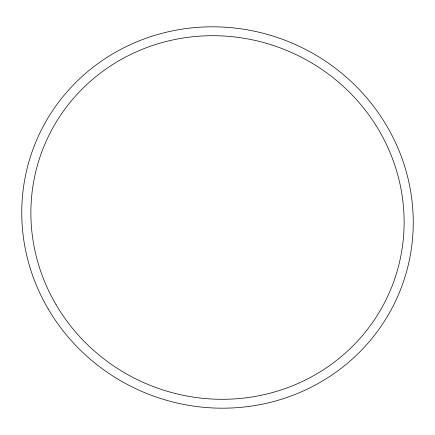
<?xml version="1.0" encoding="UTF-8"?>
<svg xmlns="http://www.w3.org/2000/svg" width="435" height="435" viewBox="0 0 435 435"><rect width="100%" height="100%" fill="white"/><g stroke="black" fill="none" stroke-linecap="round" stroke-linejoin="round"><path stroke-width="0.65" d="M48.182 308.953A196.734 189.671 22.1 0 0 387.232 316.68A196.734 189.671 22.1 0 0 217.087 26.867A196.734 189.671 22.1 0 0 48.182 308.953M56.072 304.696A187.567 180.835 22.1 0 0 379.32 312.058A187.567 180.835 22.1 0 0 217.108 35.752A187.567 180.835 22.1 0 0 56.072 304.696"/></g></svg>
